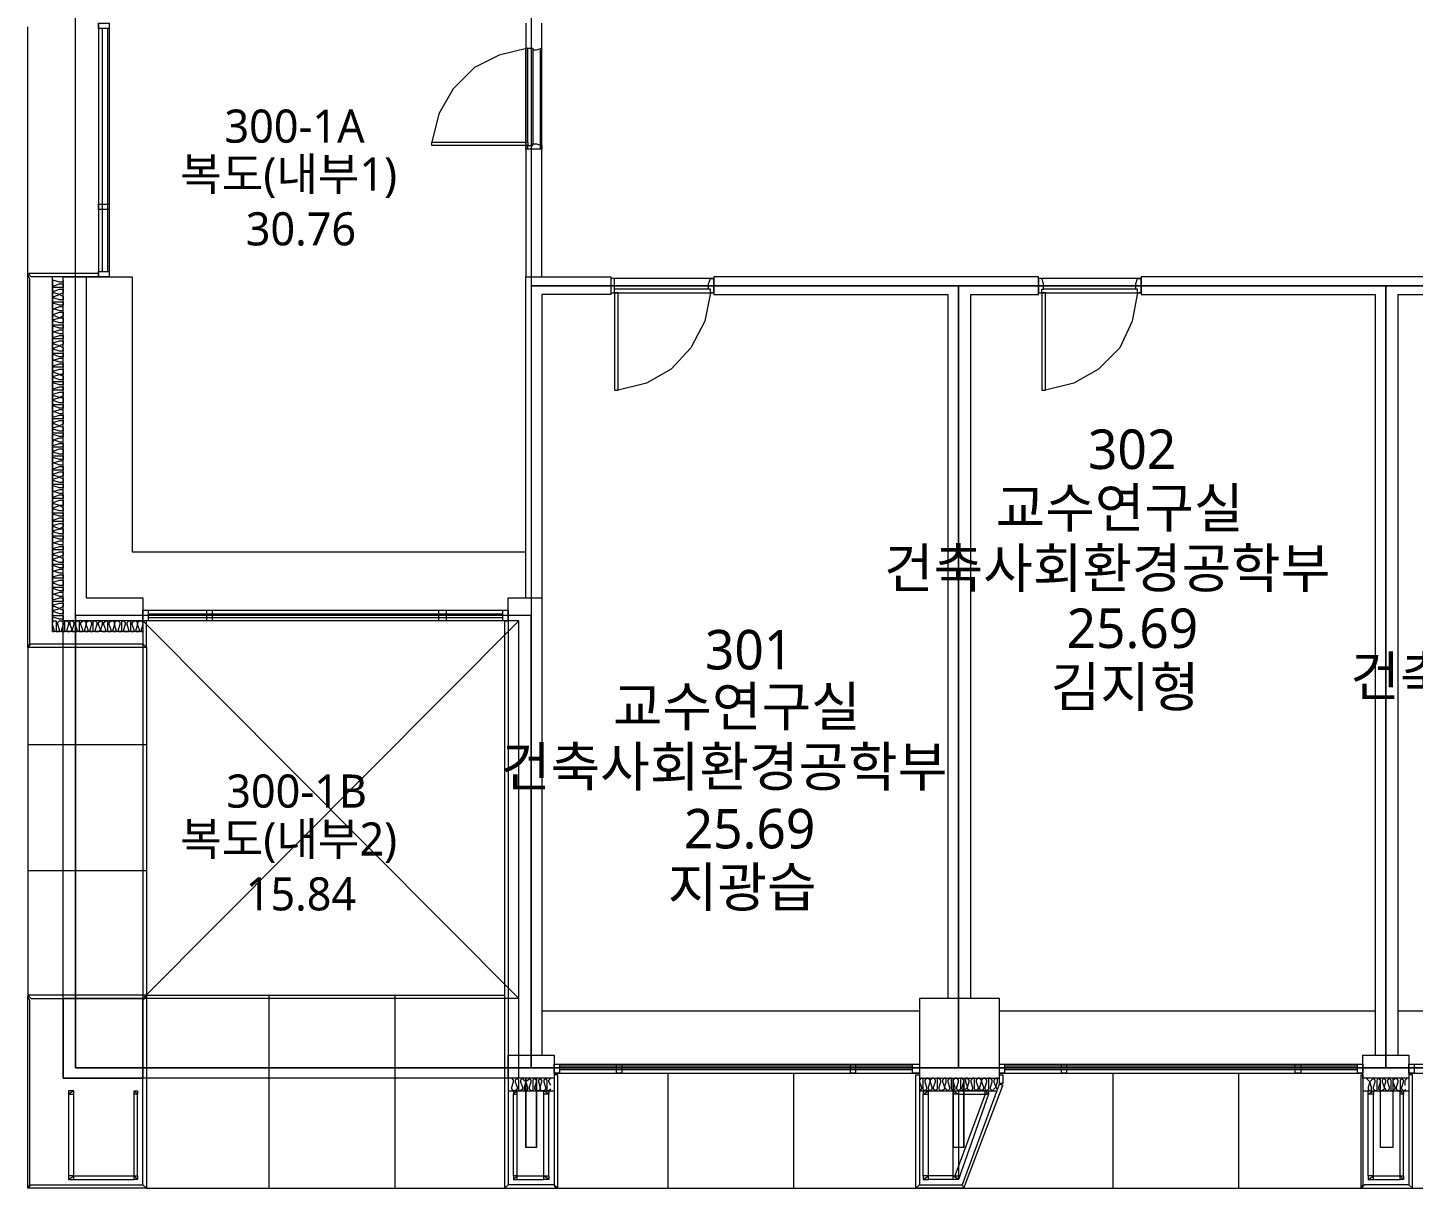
# Model space of a CAD drawing. Header units: millimetres. Extents: x -4020 to 126975, y -1911 to 106713.
# Drawn here: x 18526 to 30674, y 19414 to 29588 of the extents above; entities that cross this region are included whole.
import ezdxf

# ---------------------------------------------------------------- set-up
doc = ezdxf.new("R2010")
doc.units = ezdxf.units.MM
doc.layers.add('PDF_문자', color=7, linetype='Continuous')
doc.layers.add('PDF_형상', color=7, linetype='Continuous')
doc.styles.add('PDF 맑은 고딕', font='malgun.ttf')

msp = doc.modelspace()

# ---------------------------------------------------------------- linework, layer by layer
at = {"layer": 'PDF_형상', "lineweight": 5}
for points in [[(49196, 20471), (45434, 20471), (41688, 20471), (37941, 20471), (34195, 20471), (30433, 20471), (26687, 20471), (22941, 20471), (18946, 20471), (18946, 24466), (18946, 32129), (18946, 38969), (22941, 38969), (26687, 38969), (30433, 38969), (34195, 38969), (37941, 38969), (41688, 38969), (45434, 38969), (49196, 38969)], [(49196, 29704), (45434, 29704), (41688, 29704), (37941, 29704), (34195, 29704), (30433, 29704), (26687, 29704), (22941, 29704), (22941, 27326), (26687, 27326), (30433, 27326), (34195, 27326), (37941, 27326), (41688, 27326), (45434, 27326), (49196, 27326)], [(18526, 27419), (18526, 29596)], [(19148, 29627), (19148, 27404)], [(19179, 29580), (19179, 27450)], [(19226, 29580), (19226, 27450)], [(19241, 29627), (19241, 27404)], [(22894, 29627), (22894, 27404)], [(23034, 27404), (23034, 29627)], [(22910, 28585), (22910, 29409), (22661, 29347), (22443, 29238), (22257, 29052), (22132, 28834), (22070, 28585)], [(23034, 28523), (22894, 28523), (22894, 29409)], [(22910, 29409), (22956, 29409), (22956, 29394), (22987, 29394), (23034, 29409), (23034, 29425)], [(23018, 29394), (23018, 28523), (22894, 28523)], [(22956, 29394), (22956, 28570)], [(22941, 28523), (22910, 28523), (22910, 28554), (22956, 28554), (22956, 28570), (22987, 28570), (23034, 28554), (23034, 28523), (23018, 28523)], [(18744, 24295), (18759, 24295), (18759, 24310), (18744, 24357), (18744, 24373), (18759, 24388), (18775, 24388), (18775, 24373), (18775, 24357), (18775, 24310), (18775, 24295), (18790, 24295), (18806, 24295), (18806, 24310), (18790, 24357), (18790, 24373), (18806, 24388), (18821, 24388), (18837, 24373), (18837, 24357), (18821, 24310), (18821, 24295), (18837, 24295), (18852, 24295), (18852, 24310), (18852, 24357), (18852, 24373), (18852, 24388), (18868, 24388), (18884, 24373), (18884, 24357), (18868, 24310), (18868, 24295), (18884, 24295), (18899, 24295), (18915, 24310), (18899, 24357), (18899, 24373), (18899, 24388), (18915, 24388), (18930, 24373), (18930, 24357), (18915, 24310), (18915, 24295), (18946, 24295), (18961, 24295), (18961, 24310), (18946, 24357), (18946, 24373), (18961, 24388), (18977, 24388), (18977, 24373), (18977, 24357), (18977, 24310), (18977, 24295), (18992, 24295), (19008, 24295), (19008, 24310), (18992, 24357), (18992, 24373), (19008, 24388), (19023, 24388), (19039, 24373), (19039, 24357), (19039, 24373), (19055, 24388), (19070, 24388), (19086, 24373), (19086, 24357), (19070, 24310), (19070, 24295), (19086, 24295), (19101, 24295), (19101, 24310), (19101, 24357), (19101, 24373), (19101, 24388), (19117, 24388), (19132, 24373), (19132, 24357), (19117, 24310), (19117, 24295), (19132, 24295), (19148, 24295), (19163, 24310), (19148, 24357), (19148, 24373), (19163, 24388), (19179, 24388), (19179, 24373), (19179, 24357), (19163, 24310), (19179, 24295), (19194, 24295), (19210, 24295), (19210, 24310), (19194, 24357), (19194, 24373), (19210, 24388), (19226, 24388), (19226, 24373), (19226, 24357), (19226, 24310), (19226, 24295), (19241, 24295), (19257, 24295), (19257, 24310), (19241, 24357), (19241, 24373), (19257, 24388), (19272, 24388), (19288, 24373), (19288, 24357), (19288, 24373), (19303, 24388), (19319, 24388), (19334, 24373), (19334, 24357), (19319, 24310), (19319, 24295), (19334, 24295), (19350, 24295), (19350, 24310), (19350, 24357), (19350, 24373), (19350, 24388), (19365, 24388), (19381, 24373), (19381, 24357), (19365, 24310), (19365, 24295), (19381, 24295), (19412, 24295), (19412, 24310), (19397, 24357), (19397, 24373), (19412, 24388), (19428, 24388), (19428, 24373), (19428, 24357), (19428, 24310), (19428, 24295), (19443, 24295), (19459, 24295), (19459, 24310), (19443, 24357), (19443, 24373), (19459, 24388), (19474, 24388), (19490, 24373), (19490, 24357), (19490, 24373), (19505, 24388), (19521, 24388), (19536, 24373), (19536, 24357), (19521, 24310), (19521, 24295), (19536, 24295), (18744, 24295), (18744, 27404)], [(18837, 27373), (18837, 27357), (18806, 27357), (18759, 27373), (18744, 27373), (18744, 27357), (18744, 27342), (18744, 27326), (18759, 27326), (18806, 27342), (18837, 27342), (18837, 27326), (18837, 27311), (18806, 27311), (18759, 27311), (18744, 27311), (18744, 27295), (18744, 27279), (18759, 27279), (18806, 27295), (18837, 27295), (18837, 27279), (18837, 27264), (18806, 27248), (18759, 27264), (18744, 27264), (18744, 27248), (18744, 27233), (18759, 27233), (18806, 27248), (18837, 27233), (18837, 27217), (18837, 27202), (18806, 27202), (18759, 27217), (18744, 27217), (18744, 27202), (18744, 27186), (18759, 27186), (18806, 27186), (18837, 27186), (18837, 27171), (18837, 27155), (18806, 27155), (18759, 27171), (18744, 27171), (18744, 27155), (18744, 27140), (18744, 27124), (18759, 27124), (18744, 27108), (18744, 27093), (18744, 27077), (18759, 27077), (18806, 27093), (18837, 27093), (18837, 27077), (18837, 27062), (18806, 27046), (18759, 27062), (18744, 27062), (18744, 27046), (18744, 27031), (18759, 27031), (18806, 27046), (18837, 27046), (18837, 27015), (18837, 27000), (18806, 27000), (18759, 27015), (18744, 27015), (18744, 27000), (18744, 26984), (18759, 26984), (18806, 26984), (18837, 26984), (18837, 26969), (18837, 26953), (18806, 26953), (18759, 26969), (18744, 26969), (18744, 26953), (18744, 26937), (18744, 26922), (18759, 26922), (18744, 26922), (18744, 26906), (18744, 26891), (18744, 26875), (18759, 26875), (18806, 26891), (18837, 26891), (18837, 26875), (18837, 26860), (18806, 26860), (18759, 26860), (18744, 26860), (18744, 26844), (18744, 26829), (18759, 26829), (18806, 26844), (18837, 26844), (18837, 26829), (18837, 26813), (18806, 26798), (18759, 26813), (18744, 26813), (18744, 26798), (18744, 26782), (18759, 26782), (18806, 26798), (18837, 26782), (18837, 26766), (18837, 26751), (18806, 26751), (18759, 26766), (18744, 26766), (18744, 26751), (18744, 26735), (18759, 26735), (18806, 26735), (18837, 26735), (18837, 26720), (18837, 26704), (18806, 26704), (18759, 26720), (18744, 26720), (18744, 26704), (18744, 26689), (18744, 26673), (18759, 26673), (18744, 26673), (18744, 26658), (18744, 26642), (18744, 26627), (18759, 26627), (18806, 26642), (18837, 26642), (18837, 26627), (18837, 26611), (18806, 26611), (18759, 26611), (18744, 26611), (18744, 26595), (18744, 26580), (18759, 26580), (18806, 26595), (18837, 26595), (18837, 26580), (18837, 26549), (18806, 26549), (18759, 26564), (18744, 26564), (18744, 26549), (18744, 26533), (18759, 26533), (18806, 26549), (18837, 26533), (18837, 26518), (18837, 26502), (18806, 26502), (18759, 26518), (18744, 26518), (18744, 26502), (18744, 26487), (18759, 26487), (18806, 26487), (18837, 26487), (18837, 26471), (18837, 26456), (18806, 26456), (18759, 26471), (18744, 26471), (18744, 26456), (18744, 26440), (18744, 26425), (18759, 26425), (18806, 26440), (18837, 26440), (18837, 26425), (18837, 26409), (18806, 26409), (18759, 26409), (18744, 26409), (18744, 26393), (18744, 26378), (18759, 26378), (18806, 26393), (18837, 26393), (18837, 26378), (18837, 26362), (18806, 26347), (18759, 26362), (18744, 26362), (18744, 26347), (18744, 26331), (18759, 26331), (18806, 26347), (18837, 26347), (18837, 26316), (18837, 26300), (18806, 26300), (18759, 26316), (18744, 26316), (18744, 26300), (18744, 26285), (18759, 26285), (18806, 26285), (18837, 26285), (18837, 26269), (18837, 26254), (18806, 26254), (18759, 26269), (18744, 26269), (18744, 26254), (18744, 26238), (18744, 26222), (18759, 26222), (18744, 26222), (18744, 26207), (18744, 26191), (18744, 26176), (18759, 26176), (18806, 26191), (18837, 26191), (18837, 26176), (18837, 26160), (18806, 26160), (18759, 26160), (18744, 26160), (18744, 26145), (18744, 26129), (18759, 26129), (18806, 26145), (18837, 26145), (18837, 26129), (18837, 26114), (18806, 26098), (18759, 26114), (18744, 26114), (18744, 26098), (18744, 26083), (18759, 26083), (18806, 26098), (18837, 26083), (18837, 26067), (18837, 26051), (18806, 26051), (18759, 26067), (18744, 26067), (18744, 26051), (18744, 26036), (18759, 26036), (18806, 26036), (18837, 26036), (18837, 26020), (18837, 26005), (18806, 26005), (18759, 26020), (18744, 26020), (18744, 26005), (18744, 25989), (18744, 25974), (18759, 25974), (18744, 25958), (18744, 25943), (18744, 25927), (18759, 25927), (18806, 25943), (18837, 25943), (18837, 25927), (18837, 25912), (18806, 25912), (18759, 25912), (18744, 25912), (18744, 25896), (18744, 25880), (18759, 25880), (18806, 25896), (18837, 25896), (18837, 25865), (18837, 25849), (18806, 25849), (18759, 25865), (18744, 25865), (18744, 25849), (18744, 25834), (18759, 25834), (18806, 25834), (18837, 25834), (18837, 25818), (18837, 25803), (18806, 25803), (18759, 25818), (18744, 25818), (18744, 25803), (18744, 25787), (18744, 25772), (18759, 25772), (18744, 25772), (18744, 25756), (18744, 25741), (18744, 25725), (18759, 25725), (18806, 25741), (18837, 25741), (18837, 25725), (18837, 25709), (18806, 25709), (18759, 25709), (18744, 25709), (18744, 25694), (18744, 25678), (18759, 25678), (18806, 25694), (18837, 25694), (18837, 25678), (18837, 25663), (18806, 25647), (18759, 25663), (18744, 25663), (18744, 25647), (18744, 25632), (18759, 25632), (18806, 25647), (18837, 25632), (18837, 25616), (18837, 25601), (18806, 25601), (18759, 25616), (18744, 25616), (18744, 25601), (18744, 25585), (18759, 25585), (18806, 25585), (18837, 25585), (18837, 25570), (18837, 25554), (18806, 25554), (18759, 25570), (18744, 25570), (18744, 25554), (18744, 25538), (18744, 25523), (18759, 25523), (18744, 25523), (18744, 25507), (18744, 25492), (18744, 25476), (18759, 25476), (18806, 25492), (18837, 25492), (18837, 25476), (18837, 25461), (18806, 25461), (18759, 25461), (18744, 25461), (18744, 25445), (18744, 25430), (18759, 25430), (18806, 25445), (18837, 25445), (18837, 25430), (18837, 25399), (18806, 25399), (18759, 25414), (18744, 25414), (18744, 25399), (18744, 25383), (18759, 25383), (18806, 25399), (18837, 25383), (18837, 25367), (18837, 25352), (18806, 25352), (18759, 25367), (18744, 25367), (18744, 25352), (18744, 25336), (18759, 25336), (18806, 25336), (18837, 25336), (18837, 25321), (18837, 25305), (18806, 25305), (18759, 25321), (18744, 25321), (18744, 25305), (18744, 25290), (18744, 25274), (18759, 25274), (18806, 25290), (18837, 25290), (18837, 25274), (18837, 25259), (18806, 25259), (18759, 25259), (18744, 25259), (18744, 25243), (18744, 25228), (18759, 25228), (18806, 25243), (18837, 25243), (18837, 25228), (18837, 25212), (18806, 25196), (18759, 25212), (18744, 25212), (18744, 25196), (18744, 25181), (18759, 25181), (18806, 25196), (18837, 25196), (18837, 25165), (18837, 25150), (18806, 25150), (18759, 25165), (18744, 25165), (18744, 25150), (18744, 25134), (18759, 25134), (18806, 25134), (18837, 25134), (18837, 25119), (18837, 25103), (18806, 25103), (18759, 25119), (18744, 25119), (18744, 25103), (18744, 25088), (18744, 25072), (18759, 25072), (18744, 25072), (18744, 25057), (18744, 25041), (18744, 25025), (18759, 25025), (18806, 25041), (18837, 25041), (18837, 25025), (18837, 25010), (18806, 25010), (18759, 25010), (18744, 25010), (18744, 24994), (18744, 24979), (18759, 24979), (18806, 24994), (18837, 24994), (18837, 24979), (18837, 24963), (18806, 24948), (18759, 24963), (18744, 24963), (18744, 24948), (18744, 24932), (18759, 24932), (18806, 24948), (18837, 24932), (18837, 24917), (18837, 24901), (18806, 24901), (18759, 24917), (18744, 24917), (18744, 24901), (18744, 24886), (18759, 24886), (18806, 24886), (18837, 24886), (18837, 24870), (18837, 24854), (18806, 24854), (18759, 24870), (18744, 24870), (18744, 24854), (18744, 24839), (18744, 24823), (18759, 24823), (18744, 24823), (18744, 24808), (18744, 24792), (18744, 24777), (18759, 24777), (18806, 24792), (18837, 24792), (18837, 24777), (18837, 24761), (18806, 24761), (18759, 24761), (18744, 24761), (18744, 24746), (18744, 24730), (18759, 24730), (18806, 24746), (18837, 24746), (18837, 24730), (18837, 24699), (18806, 24699), (18759, 24715), (18744, 24715), (18744, 24699), (18744, 24683), (18759, 24683), (18806, 24683), (18837, 24683), (18837, 24668), (18837, 24652), (18806, 24652), (18759, 24668), (18744, 24668), (18744, 24652), (18744, 24637), (18744, 24621), (18759, 24621), (18744, 24621), (18744, 24606), (18744, 24590), (18744, 24575), (18759, 24575), (18806, 24590), (18837, 24590), (18837, 24575), (18837, 24559), (18806, 24559), (18759, 24559), (18744, 24559), (18744, 24544), (18744, 24528), (18759, 24528), (18806, 24544), (18837, 24544), (18837, 24528), (18837, 24513), (18806, 24497), (18759, 24513), (18744, 24513), (18744, 24497), (18744, 24481), (18759, 24481), (18806, 24497), (18837, 24481), (18837, 24466), (18837, 24450), (18806, 24450), (18759, 24466), (18744, 24466), (18744, 24450), (18744, 24435), (18759, 24435), (18806, 24435), (18837, 24435), (18837, 24419), (18837, 24404), (18806, 24404), (18759, 24419), (18744, 24419), (18744, 24404), (18744, 24388)], [(22894, 24590), (22894, 27404), (23640, 27404), (23640, 27248), (23034, 27248), (23034, 20580), (23143, 20580), (23143, 20378), (18837, 20378), (18837, 27404), (19039, 27404), (19039, 24590), (19536, 24590), (19536, 20378)], [(19039, 27404), (19443, 27404), (19443, 24994), (22894, 24994)], [(23640, 27279), (23640, 27264), (23671, 27264), (23671, 27295), (23671, 27342), (23671, 27388), (23640, 27388), (23640, 27373)], [(24542, 27279), (24542, 27264), (24511, 27264), (24511, 27295), (24495, 27295), (24495, 27342), (24511, 27388), (24542, 27388), (24542, 27373)], [(26796, 21077), (26796, 27248), (27387, 27248), (27387, 27404), (24542, 27404), (24542, 27248), (26594, 27248), (26594, 21077)], [(27387, 27279), (27387, 27264), (27418, 27264), (27418, 27295), (27433, 27295), (27433, 27342), (27418, 27388), (27387, 27388), (27387, 27373)], [(28288, 27279), (28288, 27264), (28257, 27264), (28257, 27295), (28241, 27295), (28241, 27342), (28257, 27388), (28288, 27388), (28288, 27373)], [(30542, 20580), (30542, 27248), (31133, 27248), (31133, 27404), (28288, 27404), (28288, 27248), (30340, 27248), (30340, 20580)], [(24495, 27295), (23671, 27295)], [(23702, 27264), (24511, 27264), (24464, 27015), (24340, 26782), (24169, 26595), (23951, 26471), (23702, 26409)], [(28241, 27295), (27433, 27295)], [(27449, 27264), (28257, 27264), (28210, 27015), (28102, 26782), (27915, 26595), (27697, 26471), (27449, 26409)], [(22832, 20378), (22832, 24388), (22739, 24388), (22739, 24590), (23034, 24590)], [(19536, 24481), (22739, 24481)], [(19583, 24450), (22692, 24450)], [(19583, 24419), (22692, 24419)], [(22739, 24388), (19536, 24388), (22832, 21077), (18837, 21077)], [(19536, 24388), (18837, 24388)], [(19536, 21077), (22832, 24388)], [(18526, 24155), (18526, 21093)], [(19568, 24155), (19568, 21093)], [(19568, 23300), (18526, 23300)], [(19568, 22196), (18526, 22196)], [(19568, 21108), (22708, 21108)], [(20640, 21108), (20640, 19414)], [(21744, 21108), (21744, 19414)], [(23034, 20968), (26345, 20968)], [(27045, 20968), (30340, 20968)], [(30542, 20968), (33838, 20968)], [(23143, 20502), (26345, 20502)], [(23143, 20424), (26345, 20424)], [(23189, 20486), (26283, 20486)], [(23189, 20455), (26283, 20455)], [(24138, 20424), (24138, 19414)], [(25241, 20424), (25241, 19414)], [(27045, 20502), (30231, 20502)], [(27045, 20424), (30231, 20424)], [(27091, 20486), (30185, 20486)], [(27091, 20455), (30185, 20455)], [(28039, 20424), (28039, 19414)], [(29143, 20424), (29143, 19414)], [(30635, 20502), (33838, 20502)], [(30635, 20424), (33838, 20424)], [(23112, 20284), (23096, 20269), (23081, 20269), (23081, 20284), (23081, 20300), (23081, 20347), (23081, 20362), (23065, 20378), (23050, 20362), (23050, 20347), (23065, 20300), (23065, 20284), (23050, 20269), (23034, 20269), (23018, 20284), (23018, 20300), (23034, 20347), (23034, 20362), (23018, 20378), (23003, 20362), (23003, 20347), (23018, 20300), (23018, 20284), (23003, 20269), (22987, 20269), (22972, 20284), (22972, 20300), (22987, 20347), (22987, 20362), (22972, 20378), (22956, 20362), (22956, 20347), (22956, 20300), (22956, 20284), (22956, 20269), (22941, 20269), (22925, 20284), (22925, 20300), (22941, 20347), (22941, 20362), (22925, 20378), (22910, 20362), (22894, 20347), (22879, 20362), (22863, 20378), (22847, 20362), (22847, 20347), (22863, 20300), (22863, 20284), (22847, 20269), (22832, 20269), (22832, 20284), (22832, 20300), (22832, 20347), (22832, 20362), (22816, 20378), (22801, 20362), (22801, 20347), (22816, 20300), (22816, 20284), (22801, 20269), (22785, 20269), (22770, 20284), (22770, 20300), (22785, 20347), (22785, 20362), (22770, 20378)], [(22987, 19771), (22987, 20378), (22987, 19771), (22894, 19771), (22894, 20378), (22894, 19771)], [(23112, 20315), (23096, 20347), (23096, 20362), (23112, 20378)], [(27029, 20284), (27013, 20300), (27029, 20347), (27029, 20362), (27029, 20378), (27013, 20378), (26998, 20362), (26998, 20347), (27013, 20300), (26998, 20284), (26982, 20269), (26967, 20284), (26967, 20300), (26982, 20347), (26982, 20362), (26967, 20378), (26951, 20378), (26951, 20362), (26951, 20347), (26951, 20300), (26951, 20284), (26936, 20269), (26920, 20284), (26920, 20300), (26936, 20347), (26936, 20362), (26920, 20378), (26905, 20378), (26889, 20362), (26889, 20347), (26905, 20300), (26905, 20284), (26889, 20269), (26874, 20284), (26874, 20300), (26889, 20347), (26889, 20362), (26874, 20378), (26858, 20378), (26842, 20362), (26842, 20347), (26858, 20300), (26858, 20284), (26842, 20269), (26827, 20284), (26827, 20300), (26827, 20347), (26827, 20362), (26827, 20378), (26811, 20378), (26796, 20362), (26796, 20347), (26811, 20300), (26811, 20284), (26796, 20269), (26765, 20284), (26765, 20300), (26749, 20284), (26734, 20269), (26718, 20284), (26718, 20300), (26734, 20347), (26734, 20362), (26718, 20378), (26703, 20378), (26703, 20362), (26703, 20347), (26703, 20300), (26703, 20284), (26687, 20269), (26671, 20284), (26671, 20300), (26687, 20347), (26687, 20362), (26671, 20378), (26656, 20378), (26640, 20362), (26640, 20347), (26656, 20300), (26656, 20284), (26640, 20269), (26625, 20284), (26625, 20300), (26625, 20347), (26625, 20362), (26625, 20378), (26609, 20378), (26594, 20362), (26594, 20347), (26609, 20300), (26609, 20284), (26594, 20269), (26578, 20284), (26563, 20300), (26563, 20284), (26532, 20269), (26516, 20284), (26516, 20300), (26532, 20347), (26532, 20362), (26516, 20378), (26500, 20378), (26500, 20362), (26500, 20347), (26500, 20300), (26500, 20284), (26485, 20269), (26469, 20284), (26469, 20300), (26485, 20347), (26485, 20362), (26469, 20378), (26454, 20378), (26438, 20362), (26438, 20347), (26454, 20300), (26454, 20284), (26438, 20269), (26423, 20284), (26423, 20300), (26438, 20347), (26438, 20362), (26423, 20378), (26407, 20378), (26392, 20362), (26392, 20347), (26407, 20300), (26407, 20284), (26392, 20269), (26376, 20284), (26376, 20300), (26376, 20347), (26376, 20362), (26376, 20378), (26361, 20378), (26345, 20362), (26345, 20347), (26361, 20300), (26361, 20284), (26345, 20269), (27013, 20269)], [(26734, 19771), (26734, 20378), (26734, 19771), (26640, 19771), (26640, 20378), (26640, 19771)], [(27045, 20331), (27045, 20409), (27076, 20409), (27076, 20331), (27045, 20331), (27076, 20315)], [(30604, 20284), (30604, 20269), (30589, 20269), (30573, 20284), (30573, 20300), (30589, 20347), (30589, 20362), (30573, 20378), (30558, 20362), (30558, 20347), (30558, 20300), (30558, 20284), (30558, 20269), (30542, 20269), (30527, 20284), (30527, 20300), (30542, 20347), (30542, 20362), (30527, 20378), (30495, 20362), (30495, 20347), (30511, 20300), (30511, 20284), (30495, 20269), (30480, 20269), (30480, 20284), (30480, 20300), (30480, 20347), (30480, 20362), (30464, 20378), (30449, 20362), (30449, 20347), (30464, 20300), (30464, 20284), (30449, 20269), (30433, 20269), (30433, 20284), (30418, 20300), (30433, 20347), (30433, 20362), (30418, 20378), (30402, 20362), (30402, 20347), (30418, 20300), (30418, 20284), (30402, 20269), (30387, 20269), (30371, 20284), (30371, 20300), (30387, 20347), (30387, 20362), (30371, 20378), (30356, 20362), (30356, 20347), (30356, 20300), (30356, 20284), (30356, 20269), (30340, 20269), (30324, 20284), (30324, 20300), (30340, 20347), (30340, 20362), (30324, 20378), (30309, 20362), (30293, 20347), (30278, 20362), (30262, 20378)], [(30495, 20378), (30495, 19771), (30387, 19771), (30387, 20378)], [(30604, 20315), (30604, 20347), (30604, 20362), (30620, 20378)], [(18884, 19492), (18930, 19523), (18930, 20269), (18884, 20238)], [(18884, 20269), (18884, 20238), (18930, 20238), (18930, 20269), (18884, 20269), (18884, 19523), (18884, 19492), (18930, 19492), (18930, 19523), (18884, 19523)], [(18930, 19523), (19459, 19523), (19459, 20238)], [(19490, 19523), (19490, 20238), (19459, 20269)], [(22739, 20269), (23143, 20269)], [(22785, 19523), (22785, 20238), (22816, 20269)], [(22785, 19492), (22816, 19523), (23050, 19523), (23050, 20238)], [(22816, 19523), (22816, 20238)], [(23096, 19523), (23096, 20238), (23050, 20269)], [(26376, 19523), (26376, 20238), (26423, 20269)], [(26640, 19523), (26423, 19523), (26423, 20238)], [(26920, 20269), (26951, 20238), (26687, 19492), (26640, 19523), (26640, 20269), (26687, 20238), (26936, 20238)], [(26936, 20269), (26687, 20269), (26687, 19523), (26687, 19492), (26640, 19492), (26640, 19523), (26687, 19523)], [(26920, 20238), (26656, 19523)], [(30231, 20269), (30635, 20269)], [(30278, 19523), (30278, 20238), (30278, 20269), (30324, 20269), (30324, 20238), (30278, 20238), (30324, 20269)], [(30278, 19492), (30324, 19523), (30324, 20238)], [(30324, 19523), (30558, 19523), (30558, 20238)], [(30589, 19523), (30589, 20238), (30558, 20269)], [(18930, 19492), (19459, 19492)], [(19490, 19492), (19459, 19523)], [(22816, 19492), (23050, 19492)], [(23096, 19492), (23050, 19523)], [(26376, 19492), (26423, 19523)], [(26640, 19492), (26423, 19492)], [(30324, 19492), (30558, 19492)], [(30589, 19492), (30558, 19523)], [(19568, 19414), (108810, 19414)]]:
    msp.add_lwpolyline(points, dxfattribs=at)
for points in [[(22941, 24435), (18946, 24435), (18946, 20471), (22941, 20471), (22941, 24435), (18946, 24435), (18946, 32129), (22941, 32129)], [(19241, 29627), (19241, 29580), (19148, 29580), (19148, 29627)], [(22910, 28554), (22070, 28554), (22070, 28585), (22910, 28585)], [(19148, 27995), (19148, 28041), (19241, 28041), (19241, 27995)], [(18557, 27404), (18526, 27435), (19148, 27435), (19148, 27404)], [(18526, 24155), (18526, 27419), (18542, 27388), (18542, 24186)], [(19241, 27450), (19241, 27404), (19148, 27404), (19148, 27450)], [(23640, 27264), (24542, 27264), (24542, 27388), (23640, 27388)], [(27387, 27264), (28288, 27264), (28288, 27388), (27387, 27388)], [(26687, 27326), (22941, 27326), (22941, 24466), (22941, 20471), (26687, 20471)], [(23671, 27264), (23671, 26409), (23702, 26409), (23702, 27264)], [(30433, 27326), (26687, 27326), (26687, 20471), (30433, 20471)], [(27418, 27264), (27418, 26409), (27449, 26409), (27449, 27264)], [(34195, 27326), (30433, 27326), (30433, 20471), (34195, 20471)], [(18759, 27124), (18806, 27108), (18837, 27108), (18837, 27124), (18837, 27140), (18806, 27140)], [(18759, 26922), (18806, 26906), (18837, 26906), (18837, 26922), (18837, 26937), (18806, 26937)], [(18759, 26673), (18806, 26658), (18837, 26658), (18837, 26673), (18837, 26689), (18806, 26689)], [(18759, 26222), (18806, 26207), (18837, 26207), (18837, 26222), (18837, 26238), (18806, 26238)], [(18759, 25974), (18806, 25958), (18837, 25958), (18837, 25974), (18837, 25989), (18806, 25989)], [(18759, 25772), (18806, 25756), (18837, 25756), (18837, 25772), (18837, 25787), (18806, 25787)], [(18759, 25523), (18806, 25507), (18837, 25507), (18837, 25523), (18837, 25538), (18806, 25538)], [(18759, 25072), (18806, 25057), (18837, 25057), (18837, 25072), (18837, 25088), (18806, 25088)], [(18759, 24823), (18806, 24808), (18837, 24808), (18837, 24823), (18837, 24839), (18806, 24839)], [(18759, 24621), (18806, 24606), (18837, 24606), (18837, 24621), (18837, 24637), (18806, 24637)], [(19536, 24481), (19583, 24481), (19583, 24388), (19536, 24388)], [(20096, 24481), (20143, 24481), (20143, 24388), (20096, 24388)], [(22132, 24481), (22195, 24481), (22195, 24388), (22132, 24388)], [(22692, 24481), (22739, 24481), (22739, 24388), (22692, 24388)], [(19039, 24357), (19023, 24310), (19023, 24295), (19039, 24295), (19055, 24295), (19055, 24310)], [(19288, 24357), (19272, 24310), (19272, 24295), (19288, 24295), (19303, 24295), (19303, 24310)], [(19490, 24357), (19474, 24310), (19474, 24295), (19490, 24295), (19505, 24295), (19505, 24310)], [(19536, 24186), (19568, 24155), (19568, 24388), (19536, 24388)], [(22739, 19445), (22708, 19414), (22708, 24388), (22739, 24388)], [(19536, 24186), (19568, 24155), (18526, 24155), (18557, 24186)], [(19536, 21077), (19568, 21108), (18526, 21108), (18557, 21077)], [(18526, 21093), (18542, 21062), (18542, 19445), (18526, 19414)], [(19536, 20378), (19536, 21077), (18837, 21077), (18837, 20378)], [(19536, 21062), (19568, 21093), (19568, 19414), (19536, 19445)], [(27045, 20378), (27045, 21077), (26345, 21077), (26345, 20378)], [(22739, 20580), (23143, 20580), (23143, 20378), (22739, 20378)], [(30231, 20580), (30635, 20580), (30635, 20378), (30231, 20378)], [(23143, 20502), (23189, 20502), (23189, 20424), (23143, 20424)], [(23687, 20502), (23734, 20502), (23734, 20424), (23687, 20424)], [(25739, 20502), (25785, 20502), (25785, 20424), (25739, 20424)], [(26283, 20502), (26345, 20502), (26345, 20424), (26283, 20424)], [(27045, 20502), (27091, 20502), (27091, 20424), (27045, 20424)], [(27589, 20502), (27635, 20502), (27635, 20424), (27589, 20424)], [(29640, 20502), (29687, 20502), (29687, 20424), (29640, 20424)], [(30185, 20502), (30231, 20502), (30231, 20424), (30185, 20424)], [(30635, 20502), (30682, 20502), (30682, 20424), (30635, 20424)], [(22894, 20347), (22879, 20300), (22879, 20284), (22879, 20269), (22894, 20269), (22910, 20284), (22910, 20300)], [(23143, 19445), (23174, 19414), (23174, 20409), (23143, 20409)], [(26345, 20409), (26345, 19445), (26314, 19414), (26314, 20409)], [(26563, 20300), (26578, 20347), (26578, 20362), (26578, 20378), (26563, 20378), (26547, 20362), (26547, 20347)], [(27076, 20315), (27045, 20331), (26718, 19445), (26734, 19414)], [(26765, 20300), (26780, 20347), (26780, 20362), (26765, 20378), (26749, 20378), (26749, 20362), (26749, 20347)], [(30231, 19445), (30216, 19414), (30216, 20409), (30231, 20409)], [(30293, 20347), (30278, 20300), (30278, 20284), (30293, 20269), (30309, 20269), (30309, 20284), (30309, 20300)], [(30635, 19445), (30666, 19414), (30666, 20409), (30635, 20409)], [(19490, 20269), (19490, 20238), (19459, 20238), (19459, 20269)], [(22785, 20269), (22785, 20238), (22816, 20238), (22816, 20269)], [(23096, 20269), (23096, 20238), (23050, 20238), (23050, 20269)], [(26376, 20269), (26376, 20238), (26423, 20238), (26423, 20269)], [(26687, 20269), (26687, 20238), (26640, 20238), (26640, 20269)], [(26951, 20269), (26951, 20238), (26920, 20238), (26920, 20269)], [(30589, 20269), (30589, 20238), (30558, 20238), (30558, 20269)], [(19536, 19445), (19568, 19414), (18526, 19414), (18557, 19445)], [(19490, 19523), (19490, 19492), (19459, 19492), (19459, 19523)], [(22739, 19445), (22708, 19414), (23158, 19414), (23143, 19445)], [(22785, 19523), (22785, 19492), (22816, 19492), (22816, 19523)], [(23096, 19523), (23096, 19492), (23050, 19492), (23050, 19523)], [(26718, 19445), (26734, 19414), (26314, 19414), (26345, 19445)], [(26376, 19523), (26376, 19492), (26423, 19492), (26423, 19523)], [(30247, 19445), (30216, 19414), (30666, 19414), (30635, 19445)], [(30278, 19523), (30278, 19492), (30324, 19492), (30324, 19523)], [(30589, 19523), (30589, 19492), (30558, 19492), (30558, 19523)]]:
    msp.add_lwpolyline(points, close=True, dxfattribs=at)

# ---------------------------------------------------------------- texts
at = {"layer": 'PDF_문자', "attachment_point": 4, "style": 'PDF 맑은 고딕'}
for s, insert, char_height in [('300-1A', (20251, 28723), 290.5), ('복도(내부1)', (19863, 28273), 290.5), ('30.76', (20438, 27822), 290.5), ('302', (27822, 25890), 346.4), ('교수연구실', (27013, 25361), 346.4), ('건축사회환경공학부', (26034, 24833), 346.4), ('25.69', (27635, 24320), 346.4), ('301', (24464, 24133), 346.4), ('건축사회환경공학부', (30122, 23885), 346.4), ('김지형', (27495, 23791), 346.4), ('교수연구실', (23656, 23620), 346.4), ('건축사회환경공학부', (22676, 23092), 346.4), ('300-1B', (20267, 22894), 290.5), ('25.69', (24278, 22563), 346.4), ('복도(내부2)', (19863, 22444), 290.5), ('지광습', (24138, 22035), 346.4), ('15.84', (20438, 21992), 290.5)]:
    msp.add_mtext(s, dxfattribs=dict(at, insert=insert, char_height=char_height))

doc.saveas('drawing.dxf')
